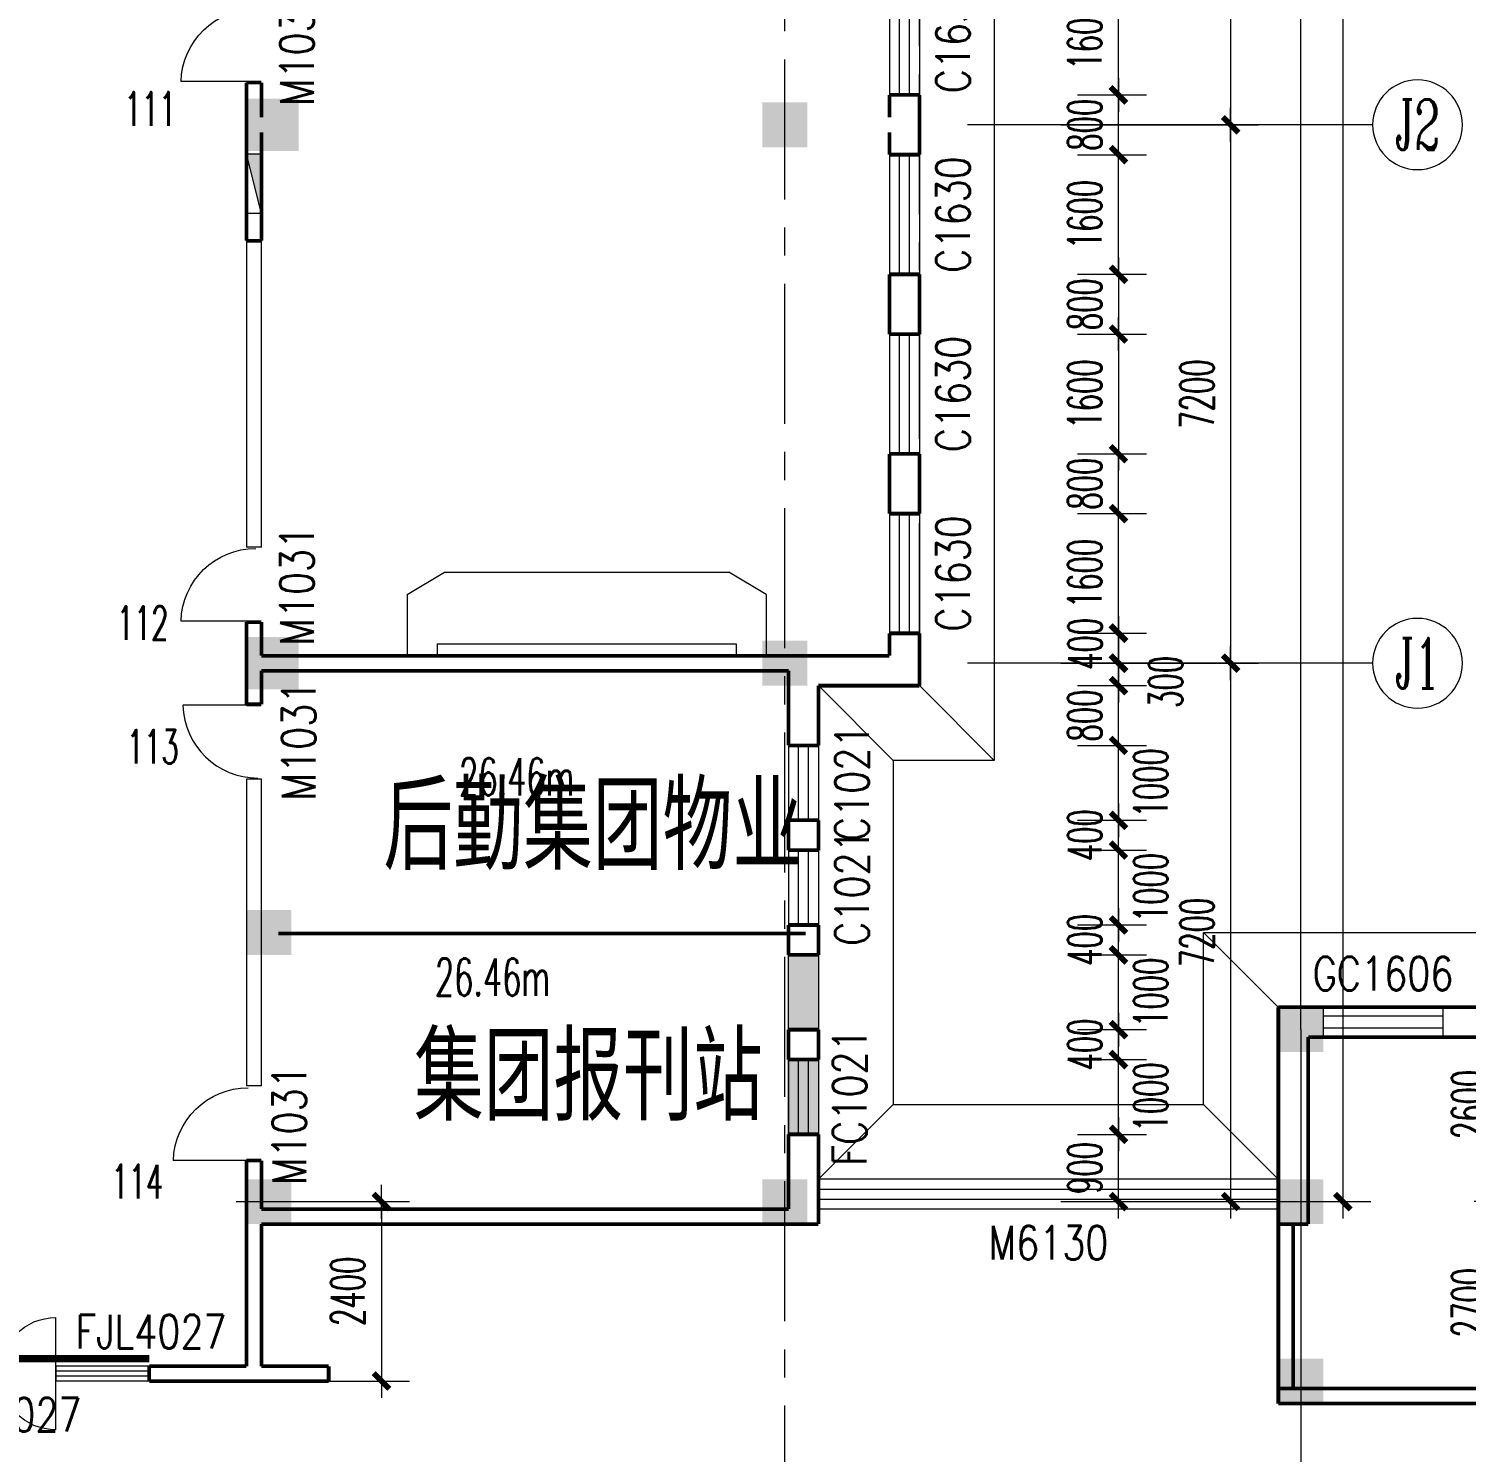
# Model space of a CAD drawing. Extents: x 1575758 to 1999219, y -897052 to -636879.
# Drawn here: x 1616597 to 1635821, y -691940 to -672905 of the extents above; entities that cross this region are included whole.
import ezdxf
from ezdxf.enums import TextEntityAlignment as Align

# ---------------------------------------------------------------- set-up
doc = ezdxf.new("R2010")
doc.units = 0
doc.header["$LTSCALE"] = 1500
doc.header["$MEASUREMENT"] = 0
doc.linetypes.add('CENTER', pattern=[2, 1.25, -0.25, 0.25, -0.25])
doc.linetypes.add('DASH', pattern=[0.35, 0.25, -0.1])
doc.layers.get('0').update_dxf_attribs({"linetype": 'CONTINUOUS', "lineweight": 5})
doc.layers.get('DEFPOINTS').update_dxf_attribs({"linetype": 'CONTINUOUS', "lineweight": 5})
for name, color, linetype, lineweight in [('AXIS', 7, 'CONTINUOUS', 5), ('AXIS_TEXT', 7, 'CONTINUOUS', 5), ('COLUMN', 7, 'CONTINUOUS', 5), ('DOTE', 7, 'CENTER', 5), ('PUB_DIM', 7, 'CONTINUOUS', 5), ('U型玻璃', 7, 'CONTINUOUS', 5), ('WALL', 7, 'CONTINUOUS', 5), ('WINDOW', 7, 'CONTINUOUS', 0), ('WINDOW_TEXT', 7, 'CONTINUOUS', 5), ('我的', 7, 'CONTINUOUS', 5), ('散水', 7, 'CONTINUOUS', 5), ('消火栓', 7, 'CONTINUOUS', 5), ('防火卷帘', 7, 'CONTINUOUS', 5), ('防火卷帘名称', 7, 'CONTINUOUS', 5)]:
    doc.layers.add(name, color=color, linetype=linetype, lineweight=lineweight)
doc.styles.add('_SIMPLEX', font='SIMPLEX.shx', dxfattribs={"width": 0.6})
doc.styles.add('COMPLEX', font='COMPLEX')
doc.styles.add('DIM_FONT', font='romans.shx', dxfattribs={"width": 0.6})
doc.styles.add('H1', font='romans.shx', dxfattribs={"width": 1.2, "bigfont": 'hztxt.shx'})
doc.styles.add('SIMPLEX', font='SIMPLEX.SHX', dxfattribs={"width": 0.6})
doc.dimstyles.new('NORMAL', dxfattribs={"dimscale": 1.5, "dimtxt": 300, "dimasz": 1, "dimexe": 250, "dimexo": 300, "dimgap": 150, "dimtad": 1, "dimdec": 0, "dimdsep": 46, "dimtxsty": 'DIM_FONT', "dimblk1": '_DIMX', "dimblk2": '_DIMX', "dimsah": 1, "dimcen": 2.5, "dimdle": 0.3, "dimclrd": 256, "dimclre": 256, "dimclrt": 256, "dimadec": 0, "dimazin": 0, "dimtfac": 1, "dimtdec": 0, "dimtix": 1, "dimtmove": 2, "dimatfit": 3, "dimldrblk": '_DIMX', "dimfxl": 1, "dimtvp": 1, "dimtolj": 1, "dimtzin": 0, "dimlwd": -1, "dimlwe": -1, "dimarcsym": 0})

# ---------------------------------------------------------------- blocks, each defined once
blk = doc.blocks.new('_AXISO')
blk.add_circle((0, 0), 0.5)
at = {"layer": 'AXIS_TEXT', "style": 'COMPLEX', "width": 1.041667}
blk.add_attdef('A', text='', height=0.56, dxfattribs=at).set_placement((-0.25, -0.28), (0.25, -0.28), align=Align.FIT)
blk = doc.blocks.new('_DIMX')
blk.add_line((-150, 0), (150, 0))
at = {"const_width": 50}
blk.add_lwpolyline([(-70, -70), (70, 70)], dxfattribs=at)
blk = doc.blocks.new('*D364')
at = {"layer": 'AXIS'}
for p, q in [((1630399, -666989), (1633045, -666989)), ((1632670, -666991), (1632670, -674188)), ((1630399, -674189), (1633045, -674189))]:
    blk.add_line(p, q, dxfattribs=at)
at = {"layer": 'DEFPOINTS', "color": 0, "lineweight": 5}
for p in [(1629949, -666989), (1629949, -674189), (1632670, -674189)]:
    blk.add_point(p, dxfattribs=at)
at = {"layer": 'AXIS', "xscale": 1.5, "yscale": 1.5, "zscale": 1.5}
for p, rotation in [((1632670, -666989), 90), ((1632670, -674189), 270)]:
    blk.add_blockref('_DIMX', p, dxfattribs=dict(at, rotation=rotation))
at = {"layer": 'AXIS', "insert": (1632220, -670589), "char_height": 450, "attachment_point": 5, "rotation": 90, "style": 'DIM_FONT'}
blk.add_mtext('\\A1;7200', dxfattribs=at)
blk = doc.blocks.new('*D365')
at = {"layer": 'AXIS'}
for p, q in [((1630399, -674189), (1633045, -674189)), ((1632670, -674191), (1632670, -681388)), ((1630399, -681389), (1633045, -681389))]:
    blk.add_line(p, q, dxfattribs=at)
at = {"layer": 'DEFPOINTS', "color": 0, "lineweight": 5}
for p in [(1629949, -674189), (1629949, -681389), (1632670, -681389)]:
    blk.add_point(p, dxfattribs=at)
at = {"layer": 'AXIS', "xscale": 1.5, "yscale": 1.5, "zscale": 1.5}
for p, rotation in [((1632670, -674189), 90), ((1632670, -681389), 270)]:
    blk.add_blockref('_DIMX', p, dxfattribs=dict(at, rotation=rotation))
at = {"layer": 'AXIS', "insert": (1632220, -677789), "char_height": 450, "attachment_point": 5, "rotation": 90, "style": 'DIM_FONT'}
blk.add_mtext('\\A1;7200', dxfattribs=at)
blk = doc.blocks.new('*D366')
at = {"layer": 'AXIS'}
for p, q in [((1630399, -681389), (1633045, -681389)), ((1632670, -681391), (1632670, -688588)), ((1630399, -688589), (1633045, -688589))]:
    blk.add_line(p, q, dxfattribs=at)
at = {"layer": 'DEFPOINTS', "color": 0, "lineweight": 5}
for p in [(1629949, -681389), (1629949, -688589), (1632670, -688589)]:
    blk.add_point(p, dxfattribs=at)
at = {"layer": 'AXIS', "xscale": 1.5, "yscale": 1.5, "zscale": 1.5}
for p, rotation in [((1632670, -681389), 90), ((1632670, -688589), 270)]:
    blk.add_blockref('_DIMX', p, dxfattribs=dict(at, rotation=rotation))
at = {"layer": 'AXIS', "insert": (1632220, -684989), "char_height": 450, "attachment_point": 5, "rotation": 90, "style": 'DIM_FONT'}
blk.add_mtext('\\A1;7200', dxfattribs=at)
blk = doc.blocks.new('*D367')
at = {"layer": 'AXIS'}
for p, q in [((1630712, -653339), (1634545, -653339)), ((1634170, -653341), (1634170, -688588)), ((1630712, -688589), (1634545, -688589))]:
    blk.add_line(p, q, dxfattribs=at)
at = {"layer": 'DEFPOINTS', "color": 0, "lineweight": 5}
for p in [(1630262, -653339), (1630262, -688589), (1634170, -688589)]:
    blk.add_point(p, dxfattribs=at)
at = {"layer": 'AXIS', "xscale": 1.5, "yscale": 1.5, "zscale": 1.5}
for p, rotation in [((1634170, -653339), 90), ((1634170, -688589), 270)]:
    blk.add_blockref('_DIMX', p, dxfattribs=dict(at, rotation=rotation))
at = {"layer": 'AXIS', "insert": (1633720, -670964), "char_height": 450, "attachment_point": 5, "rotation": 90, "style": 'DIM_FONT'}
blk.add_mtext('\\A1;35250', dxfattribs=at)
blk = doc.blocks.new('*D378')
at = {"layer": 'AXIS'}
for p, q in [((1619371, -688588), (1621688, -688588)), ((1621313, -688589), (1621313, -690986)), ((1619371, -690988), (1621688, -690988))]:
    blk.add_line(p, q, dxfattribs=at)
at = {"layer": 'DEFPOINTS', "color": 0, "lineweight": 5}
for p in [(1618921, -688588), (1618921, -690988), (1621313, -690988)]:
    blk.add_point(p, dxfattribs=at)
at = {"layer": 'AXIS', "xscale": 1.5, "yscale": 1.5, "zscale": 1.5}
for p, rotation in [((1621313, -688588), 90), ((1621313, -690988), 270)]:
    blk.add_blockref('_DIMX', p, dxfattribs=dict(at, rotation=rotation))
at = {"layer": 'AXIS', "insert": (1620863, -689788), "char_height": 450, "attachment_point": 5, "rotation": 90, "style": 'DIM_FONT'}
blk.add_mtext('\\A1;2400', dxfattribs=at)
blk = doc.blocks.new('*D397')
at = {"layer": 'AXIS'}
for p, q in [((1637193, -685989), (1635928, -685989)), ((1636303, -685991), (1636303, -688588)), ((1637186, -688589), (1635928, -688589))]:
    blk.add_line(p, q, dxfattribs=at)
at = {"layer": 'DEFPOINTS', "color": 0, "lineweight": 5}
for p in [(1637643, -685989), (1636303, -688589), (1637636, -688589)]:
    blk.add_point(p, dxfattribs=at)
at = {"layer": 'AXIS', "xscale": 1.5, "yscale": 1.5, "zscale": 1.5}
for p, rotation in [((1636303, -685989), 90), ((1636303, -688589), 270)]:
    blk.add_blockref('_DIMX', p, dxfattribs=dict(at, rotation=rotation))
at = {"layer": 'AXIS', "insert": (1635853, -687289), "char_height": 450, "attachment_point": 5, "rotation": 90, "style": 'DIM_FONT'}
blk.add_mtext('\\A1;2600', dxfattribs=at)
blk = doc.blocks.new('*D398')
at = {"layer": 'AXIS'}
for p, q in [((1637186, -688589), (1635928, -688589)), ((1636303, -688591), (1636303, -691288)), ((1637193, -691289), (1635928, -691289))]:
    blk.add_line(p, q, dxfattribs=at)
at = {"layer": 'DEFPOINTS', "color": 0, "lineweight": 5}
for p in [(1637636, -688589), (1636303, -691289), (1637643, -691289)]:
    blk.add_point(p, dxfattribs=at)
at = {"layer": 'AXIS', "xscale": 1.5, "yscale": 1.5, "zscale": 1.5}
for p, rotation in [((1636303, -688589), 90), ((1636303, -691289), 270)]:
    blk.add_blockref('_DIMX', p, dxfattribs=dict(at, rotation=rotation))
at = {"layer": 'AXIS', "insert": (1635853, -689939), "char_height": 450, "attachment_point": 5, "rotation": 90, "style": 'DIM_FONT'}
blk.add_mtext('\\A1;2700', dxfattribs=at)
blk = doc.blocks.new('_FZH')
blk.add_solid([(0.5, -0.5), (-0.5, -0.5), (0.5, 0.5), (-0.5, 0.5)])
blk = doc.blocks.new('M_A10JJG')
for p, q in [((-0.5, -0.5), (-0.5, 0.5)), ((0.5, -0.5), (0.5, 0.5))]:
    blk.add_line(p, q)
for centre, start, end in [((-0.5, 0), 270, 90), ((0.5, 0), 90, 270)]:
    blk.add_arc(centre, 0.5, start, end)
blk = doc.blocks.new('*D431')
at = {"layer": 'DEFPOINTS', "color": 0, "lineweight": 5}
for p in [(1630170, -686289), (1631170, -686289), (1630170, -686689)]:
    blk.add_point(p, dxfattribs=at)
at = {"layer": 'PUB_DIM'}
for p, q in [((1630620, -686289), (1631545, -686289)), ((1631170, -686288), (1631170, -686286)), ((1631170, -686689), (1631170, -686289)), ((1630620, -686689), (1631545, -686689)), ((1631170, -686691), (1631170, -686692))]:
    blk.add_line(p, q, dxfattribs=at)
at = {"layer": 'PUB_DIM', "xscale": 1.5, "yscale": 1.5, "zscale": 1.5}
for p, rotation in [((1631170, -686289), 270), ((1631170, -686689), 90)]:
    blk.add_blockref('_DIMX', p, dxfattribs=dict(at, rotation=rotation))
at = {"layer": 'PUB_DIM', "insert": (1630720, -686489), "char_height": 450, "attachment_point": 5, "rotation": 90, "style": 'DIM_FONT'}
blk.add_mtext('\\A1;400', dxfattribs=at)
blk = doc.blocks.new('*D432')
at = {"layer": 'DEFPOINTS', "color": 0, "lineweight": 5}
for p in [(1630170, -685289), (1631170, -685289), (1630170, -686289)]:
    blk.add_point(p, dxfattribs=at)
at = {"layer": 'PUB_DIM'}
for p, q in [((1630620, -685289), (1631545, -685289)), ((1631170, -686288), (1631170, -685291)), ((1630620, -686289), (1631545, -686289))]:
    blk.add_line(p, q, dxfattribs=at)
at = {"layer": 'PUB_DIM', "xscale": 1.5, "yscale": 1.5, "zscale": 1.5}
for p, rotation in [((1631170, -685289), 90), ((1631170, -686289), 270)]:
    blk.add_blockref('_DIMX', p, dxfattribs=dict(at, rotation=rotation))
at = {"layer": 'PUB_DIM', "insert": (1631602, -685789), "char_height": 450, "attachment_point": 5, "rotation": 90, "style": 'DIM_FONT'}
blk.add_mtext('\\A1;1000', dxfattribs=at)
blk = doc.blocks.new('*D433')
at = {"layer": 'DEFPOINTS', "color": 0, "lineweight": 5}
for p in [(1630170, -684889), (1631170, -684889), (1630170, -685289)]:
    blk.add_point(p, dxfattribs=at)
at = {"layer": 'PUB_DIM'}
for p, q in [((1630620, -684889), (1631545, -684889)), ((1631170, -684888), (1631170, -684886)), ((1631170, -685289), (1631170, -684889)), ((1630620, -685289), (1631545, -685289)), ((1631170, -685291), (1631170, -685292))]:
    blk.add_line(p, q, dxfattribs=at)
at = {"layer": 'PUB_DIM', "xscale": 1.5, "yscale": 1.5, "zscale": 1.5}
for p, rotation in [((1631170, -684889), 270), ((1631170, -685289), 90)]:
    blk.add_blockref('_DIMX', p, dxfattribs=dict(at, rotation=rotation))
at = {"layer": 'PUB_DIM', "insert": (1630720, -685089), "char_height": 450, "attachment_point": 5, "rotation": 90, "style": 'DIM_FONT'}
blk.add_mtext('\\A1;400', dxfattribs=at)
blk = doc.blocks.new('*D434')
at = {"layer": 'DEFPOINTS', "color": 0, "lineweight": 5}
for p in [(1630170, -683489), (1631170, -683489), (1630170, -683889)]:
    blk.add_point(p, dxfattribs=at)
at = {"layer": 'PUB_DIM'}
for p, q in [((1630620, -683489), (1631545, -683489)), ((1631170, -683488), (1631170, -683486)), ((1631170, -683889), (1631170, -683489)), ((1630620, -683889), (1631545, -683889)), ((1631170, -683891), (1631170, -683892))]:
    blk.add_line(p, q, dxfattribs=at)
at = {"layer": 'PUB_DIM', "xscale": 1.5, "yscale": 1.5, "zscale": 1.5}
for p, rotation in [((1631170, -683489), 270), ((1631170, -683889), 90)]:
    blk.add_blockref('_DIMX', p, dxfattribs=dict(at, rotation=rotation))
at = {"layer": 'PUB_DIM', "insert": (1630720, -683689), "char_height": 450, "attachment_point": 5, "rotation": 90, "style": 'DIM_FONT'}
blk.add_mtext('\\A1;400', dxfattribs=at)
blk = doc.blocks.new('*D435')
at = {"layer": 'DEFPOINTS', "color": 0, "lineweight": 5}
for p in [(1630170, -687689), (1631170, -687689), (1630170, -688589)]:
    blk.add_point(p, dxfattribs=at)
at = {"layer": 'PUB_DIM'}
for p, q in [((1630620, -687689), (1631545, -687689)), ((1631170, -687688), (1631170, -687686)), ((1631170, -688589), (1631170, -687689)), ((1630620, -688589), (1631545, -688589)), ((1631170, -688591), (1631170, -688592))]:
    blk.add_line(p, q, dxfattribs=at)
at = {"layer": 'PUB_DIM', "xscale": 1.5, "yscale": 1.5, "zscale": 1.5}
for p, rotation in [((1631170, -687689), 270), ((1631170, -688589), 90)]:
    blk.add_blockref('_DIMX', p, dxfattribs=dict(at, rotation=rotation))
at = {"layer": 'PUB_DIM', "insert": (1630720, -688139), "char_height": 450, "attachment_point": 5, "rotation": 90, "style": 'DIM_FONT'}
blk.add_mtext('\\A1;900', dxfattribs=at)
blk = doc.blocks.new('*D436')
at = {"layer": 'DEFPOINTS', "color": 0, "lineweight": 5}
for p in [(1630170, -681689), (1631170, -681689), (1630170, -682489)]:
    blk.add_point(p, dxfattribs=at)
at = {"layer": 'PUB_DIM'}
for p, q in [((1630620, -681689), (1631545, -681689)), ((1631170, -681688), (1631170, -681686)), ((1631170, -682489), (1631170, -681689)), ((1630620, -682489), (1631545, -682489)), ((1631170, -682491), (1631170, -682492))]:
    blk.add_line(p, q, dxfattribs=at)
at = {"layer": 'PUB_DIM', "xscale": 1.5, "yscale": 1.5, "zscale": 1.5}
for p, rotation in [((1631170, -681689), 270), ((1631170, -682489), 90)]:
    blk.add_blockref('_DIMX', p, dxfattribs=dict(at, rotation=rotation))
at = {"layer": 'PUB_DIM', "insert": (1630720, -682089), "char_height": 450, "attachment_point": 5, "rotation": 90, "style": 'DIM_FONT'}
blk.add_mtext('\\A1;800', dxfattribs=at)
blk = doc.blocks.new('*D437')
at = {"layer": 'DEFPOINTS', "color": 0, "lineweight": 5}
for p in [(1630170, -680986), (1631170, -680986), (1630170, -681386)]:
    blk.add_point(p, dxfattribs=at)
at = {"layer": 'PUB_DIM'}
for p, q in [((1630620, -680986), (1631545, -680986)), ((1631170, -680985), (1631170, -680983)), ((1631170, -681386), (1631170, -680986)), ((1630620, -681386), (1631545, -681386)), ((1631170, -681388), (1631170, -681389))]:
    blk.add_line(p, q, dxfattribs=at)
at = {"layer": 'PUB_DIM', "xscale": 1.5, "yscale": 1.5, "zscale": 1.5}
for p, rotation in [((1631170, -680986), 270), ((1631170, -681386), 90)]:
    blk.add_blockref('_DIMX', p, dxfattribs=dict(at, rotation=rotation))
at = {"layer": 'PUB_DIM', "insert": (1630724, -681131), "char_height": 450, "attachment_point": 5, "rotation": 90, "style": 'DIM_FONT'}
blk.add_mtext('\\A1;400', dxfattribs=at)
blk = doc.blocks.new('A$C68C06AB7')
at = {"layer": '消火栓'}
blk.add_hatch(color=256, dxfattribs=at).paths.add_polyline_path([(800, 200), (0, 200), (800, 0)])
blk.add_line((0, 200), (800, 0), dxfattribs=at)
blk.add_lwpolyline([(0, 200), (0, 0), (800, 0), (800, 200)], close=True, dxfattribs=at)
blk = doc.blocks.new('*D581')
at = {"layer": 'DEFPOINTS', "color": 0, "lineweight": 5}
for p in [(1630170, -674589), (1631170, -674589), (1630170, -676189)]:
    blk.add_point(p, dxfattribs=at)
at = {"layer": 'PUB_DIM'}
for p, q in [((1630620, -674589), (1631545, -674589)), ((1631170, -676188), (1631170, -674591)), ((1630620, -676189), (1631545, -676189))]:
    blk.add_line(p, q, dxfattribs=at)
at = {"layer": 'PUB_DIM', "xscale": 1.5, "yscale": 1.5, "zscale": 1.5}
for p, rotation in [((1631170, -674589), 90), ((1631170, -676189), 270)]:
    blk.add_blockref('_DIMX', p, dxfattribs=dict(at, rotation=rotation))
at = {"layer": 'PUB_DIM', "insert": (1630720, -675389), "char_height": 450, "attachment_point": 5, "rotation": 90, "style": 'DIM_FONT'}
blk.add_mtext('\\A1;1600', dxfattribs=at)
blk = doc.blocks.new('*D582')
at = {"layer": 'DEFPOINTS', "color": 0, "lineweight": 5}
for p in [(1630170, -673789), (1631170, -673789), (1630170, -674589)]:
    blk.add_point(p, dxfattribs=at)
at = {"layer": 'PUB_DIM'}
for p, q in [((1630620, -673789), (1631545, -673789)), ((1631170, -673788), (1631170, -673786)), ((1631170, -674589), (1631170, -673789)), ((1630620, -674589), (1631545, -674589)), ((1631170, -674591), (1631170, -674592))]:
    blk.add_line(p, q, dxfattribs=at)
at = {"layer": 'PUB_DIM', "xscale": 1.5, "yscale": 1.5, "zscale": 1.5}
for p, rotation in [((1631170, -673789), 270), ((1631170, -674589), 90)]:
    blk.add_blockref('_DIMX', p, dxfattribs=dict(at, rotation=rotation))
at = {"layer": 'PUB_DIM', "insert": (1630720, -674189), "char_height": 450, "attachment_point": 5, "rotation": 90, "style": 'DIM_FONT'}
blk.add_mtext('\\A1;800', dxfattribs=at)
blk = doc.blocks.new('*D583')
at = {"layer": 'DEFPOINTS', "color": 0, "lineweight": 5}
for p in [(1630170, -672189), (1631170, -672189), (1630170, -673789)]:
    blk.add_point(p, dxfattribs=at)
at = {"layer": 'PUB_DIM'}
for p, q in [((1630620, -672189), (1631545, -672189)), ((1631170, -673788), (1631170, -672191)), ((1630620, -673789), (1631545, -673789))]:
    blk.add_line(p, q, dxfattribs=at)
at = {"layer": 'PUB_DIM', "xscale": 1.5, "yscale": 1.5, "zscale": 1.5}
for p, rotation in [((1631170, -672189), 90), ((1631170, -673789), 270)]:
    blk.add_blockref('_DIMX', p, dxfattribs=dict(at, rotation=rotation))
at = {"layer": 'PUB_DIM', "insert": (1630720, -672989), "char_height": 450, "attachment_point": 5, "rotation": 90, "style": 'DIM_FONT'}
blk.add_mtext('\\A1;1600', dxfattribs=at)
blk = doc.blocks.new('*D584')
at = {"layer": 'DEFPOINTS', "color": 0, "lineweight": 5}
for p in [(1630170, -678589), (1631170, -678589), (1630170, -679389)]:
    blk.add_point(p, dxfattribs=at)
at = {"layer": 'PUB_DIM'}
for p, q in [((1630620, -678589), (1631545, -678589)), ((1631170, -678588), (1631170, -678586)), ((1631170, -679389), (1631170, -678589)), ((1630620, -679389), (1631545, -679389)), ((1631170, -679391), (1631170, -679392))]:
    blk.add_line(p, q, dxfattribs=at)
at = {"layer": 'PUB_DIM', "xscale": 1.5, "yscale": 1.5, "zscale": 1.5}
for p, rotation in [((1631170, -678589), 270), ((1631170, -679389), 90)]:
    blk.add_blockref('_DIMX', p, dxfattribs=dict(at, rotation=rotation))
at = {"layer": 'PUB_DIM', "insert": (1630720, -678989), "char_height": 450, "attachment_point": 5, "rotation": 90, "style": 'DIM_FONT'}
blk.add_mtext('\\A1;800', dxfattribs=at)
blk = doc.blocks.new('*D585')
at = {"layer": 'DEFPOINTS', "color": 0, "lineweight": 5}
for p in [(1630170, -676189), (1630170, -676989), (1631170, -676989)]:
    blk.add_point(p, dxfattribs=at)
at = {"layer": 'PUB_DIM'}
for p, q in [((1630620, -676189), (1631545, -676189)), ((1631170, -676188), (1631170, -676186)), ((1631170, -676189), (1631170, -676989)), ((1630620, -676989), (1631545, -676989)), ((1631170, -676991), (1631170, -676992))]:
    blk.add_line(p, q, dxfattribs=at)
at = {"layer": 'PUB_DIM', "xscale": 1.5, "yscale": 1.5, "zscale": 1.5}
for p, rotation in [((1631170, -676189), 270), ((1631170, -676989), 90)]:
    blk.add_blockref('_DIMX', p, dxfattribs=dict(at, rotation=rotation))
at = {"layer": 'PUB_DIM', "insert": (1630720, -676589), "char_height": 450, "attachment_point": 5, "rotation": 90, "style": 'DIM_FONT'}
blk.add_mtext('\\A1;800', dxfattribs=at)
blk = doc.blocks.new('*D586')
at = {"layer": 'DEFPOINTS', "color": 0, "lineweight": 5}
for p in [(1630170, -676989), (1630170, -678589), (1631170, -678589)]:
    blk.add_point(p, dxfattribs=at)
at = {"layer": 'PUB_DIM'}
for p, q in [((1630620, -676989), (1631545, -676989)), ((1631170, -676991), (1631170, -678588)), ((1630620, -678589), (1631545, -678589))]:
    blk.add_line(p, q, dxfattribs=at)
at = {"layer": 'PUB_DIM', "xscale": 1.5, "yscale": 1.5, "zscale": 1.5}
for p, rotation in [((1631170, -676989), 90), ((1631170, -678589), 270)]:
    blk.add_blockref('_DIMX', p, dxfattribs=dict(at, rotation=rotation))
at = {"layer": 'PUB_DIM', "insert": (1630720, -677789), "char_height": 450, "attachment_point": 5, "rotation": 90, "style": 'DIM_FONT'}
blk.add_mtext('\\A1;1600', dxfattribs=at)
blk = doc.blocks.new('*D587')
at = {"layer": 'DEFPOINTS', "color": 0, "lineweight": 5}
for p in [(1630170, -679389), (1631170, -679389), (1630170, -680989)]:
    blk.add_point(p, dxfattribs=at)
at = {"layer": 'PUB_DIM'}
for p, q in [((1630620, -679389), (1631545, -679389)), ((1631170, -680988), (1631170, -679391)), ((1630620, -680989), (1631545, -680989))]:
    blk.add_line(p, q, dxfattribs=at)
at = {"layer": 'PUB_DIM', "xscale": 1.5, "yscale": 1.5, "zscale": 1.5}
for p, rotation in [((1631170, -679389), 90), ((1631170, -680989), 270)]:
    blk.add_blockref('_DIMX', p, dxfattribs=dict(at, rotation=rotation))
at = {"layer": 'PUB_DIM', "insert": (1630720, -680189), "char_height": 450, "attachment_point": 5, "rotation": 90, "style": 'DIM_FONT'}
blk.add_mtext('\\A1;1600', dxfattribs=at)
blk = doc.blocks.new('*D666')
at = {"layer": 'DEFPOINTS', "color": 0, "lineweight": 5}
for p in [(1630170, -681389), (1630170, -681689), (1631170, -681689)]:
    blk.add_point(p, dxfattribs=at)
at = {"layer": 'PUB_DIM'}
for p, q in [((1630620, -681389), (1631545, -681389)), ((1631170, -681388), (1631170, -681386)), ((1631170, -681389), (1631170, -681689)), ((1630620, -681689), (1631545, -681689)), ((1631170, -681691), (1631170, -681692))]:
    blk.add_line(p, q, dxfattribs=at)
at = {"layer": 'PUB_DIM', "xscale": 1.5, "yscale": 1.5, "zscale": 1.5}
for p, rotation in [((1631170, -681389), 270), ((1631170, -681689), 90)]:
    blk.add_blockref('_DIMX', p, dxfattribs=dict(at, rotation=rotation))
at = {"layer": 'PUB_DIM', "insert": (1631800, -681639), "char_height": 450, "attachment_point": 5, "rotation": 90, "style": 'DIM_FONT'}
blk.add_mtext('\\A1;300', dxfattribs=at)
blk = doc.blocks.new('*D1650')
at = {"layer": 'DEFPOINTS', "color": 0, "lineweight": 5}
for p in [(1630170, -686689), (1631170, -686689), (1630170, -687689)]:
    blk.add_point(p, dxfattribs=at)
at = {"layer": 'PUB_DIM'}
for p, q in [((1630620, -686689), (1631545, -686689)), ((1631170, -687688), (1631170, -686691)), ((1630620, -687689), (1631545, -687689))]:
    blk.add_line(p, q, dxfattribs=at)
at = {"layer": 'PUB_DIM', "xscale": 1.5, "yscale": 1.5, "zscale": 1.5}
for p, rotation in [((1631170, -686689), 90), ((1631170, -687689), 270)]:
    blk.add_blockref('_DIMX', p, dxfattribs=dict(at, rotation=rotation))
at = {"layer": 'PUB_DIM', "insert": (1631602, -687189), "char_height": 450, "attachment_point": 5, "rotation": 90, "style": 'DIM_FONT'}
blk.add_mtext('\\A1;1000', dxfattribs=at)
blk = doc.blocks.new('*D1651')
at = {"layer": 'DEFPOINTS', "color": 0, "lineweight": 5}
for p in [(1630170, -683889), (1631170, -683889), (1630170, -684889)]:
    blk.add_point(p, dxfattribs=at)
at = {"layer": 'PUB_DIM'}
for p, q in [((1630620, -683889), (1631545, -683889)), ((1631170, -684888), (1631170, -683891)), ((1630620, -684889), (1631545, -684889))]:
    blk.add_line(p, q, dxfattribs=at)
at = {"layer": 'PUB_DIM', "xscale": 1.5, "yscale": 1.5, "zscale": 1.5}
for p, rotation in [((1631170, -683889), 90), ((1631170, -684889), 270)]:
    blk.add_blockref('_DIMX', p, dxfattribs=dict(at, rotation=rotation))
at = {"layer": 'PUB_DIM', "insert": (1631602, -684389), "char_height": 450, "attachment_point": 5, "rotation": 90, "style": 'DIM_FONT'}
blk.add_mtext('\\A1;1000', dxfattribs=at)
blk = doc.blocks.new('*D1652')
at = {"layer": 'DEFPOINTS', "color": 0, "lineweight": 5}
for p in [(1630170, -682489), (1631170, -682489), (1630170, -683489)]:
    blk.add_point(p, dxfattribs=at)
at = {"layer": 'PUB_DIM'}
for p, q in [((1630620, -682489), (1631545, -682489)), ((1631170, -683488), (1631170, -682491)), ((1630620, -683489), (1631545, -683489))]:
    blk.add_line(p, q, dxfattribs=at)
at = {"layer": 'PUB_DIM', "xscale": 1.5, "yscale": 1.5, "zscale": 1.5}
for p, rotation in [((1631170, -682489), 90), ((1631170, -683489), 270)]:
    blk.add_blockref('_DIMX', p, dxfattribs=dict(at, rotation=rotation))
at = {"layer": 'PUB_DIM', "insert": (1631602, -682989), "char_height": 450, "attachment_point": 5, "rotation": 90, "style": 'DIM_FONT'}
blk.add_mtext('\\A1;1000', dxfattribs=at)
blk = doc.blocks.new('_WBLK')
for p, q in [((-0.5, 0.5), (0.5, 0.5)), ((0.5, 0.1667), (-0.5, 0.1667)), ((0.5, -0.1667), (-0.5, -0.1667)), ((-0.5, -0.5), (0.5, -0.5))]:
    blk.add_line(p, q)
at = {"layer": 'WINDOW_TEXT', "style": 'SIMPLEX', "flags": 9}
blk.add_attdef('A', text='', height=1, dxfattribs=at).set_placement((0, 1.5), align=Align.MIDDLE)
blk = doc.blocks.new('_GCBLK')
at = {"linetype": 'DASH'}
for p, q in [((-0.5, -0.5), (-0.5, 0.5)), ((0.5, -0.5), (0.5, 0.5)), ((-0.5, 0.2), (0.5, 0.2)), ((-0.5, -0.2), (0.5, -0.2))]:
    blk.add_line(p, q, dxfattribs=at)
at = {"layer": 'WINDOW_TEXT', "style": 'SIMPLEX', "flags": 9}
blk.add_attdef('A', text='', height=1, dxfattribs=at).set_placement((0, 1.5), align=Align.MIDDLE)
blk = doc.blocks.new('M_A2ZXL')
blk.add_line((-0.472, 0), (-0.472, -1))
blk.add_arc((-0.5, 0), 1, 271.6231, 0)

msp = doc.modelspace()

# ---------------------------------------------------------------- hatches: boundary and pattern name
at = {"layer": '我的', "lineweight": 5}
h = msp.add_hatch(color=0, dxfattribs=at)
h.paths.add_polyline_path([(1627157.7, -685289.3), (1627024.4, -685289.3), (1627024.4, -686289.3), (1627157.7, -686289.3)])
h.paths.add_polyline_path([(1627024.4, -685289.3), (1626891.1, -685289.3), (1626891.1, -686289.3), (1627024.4, -686289.3)])
h.paths.add_polyline_path([(1626891.1, -685289.3), (1626757.7, -685289.3), (1626757.7, -686289.3), (1626891.1, -686289.3)])
h = msp.add_hatch(color=0, dxfattribs=at)
h.paths.add_polyline_path([(1627157.7, -686689.3), (1627024.4, -686689.3), (1627024.4, -687689.3), (1627157.7, -687689.3)])
h.paths.add_polyline_path([(1627024.4, -686689.3), (1626891.1, -686689.3), (1626891.1, -687689.3), (1627024.4, -687689.3)])
h.paths.add_polyline_path([(1626891.1, -686689.3), (1626757.7, -686689.3), (1626757.7, -687689.3), (1626891.1, -687689.3)])

# ---------------------------------------------------------------- linework, layer by layer
at = {"layer": 'AXIS'}
for p, q in [((1634569.6, -674189.3), (1629149.3, -674189.3)), ((1634569.6, -681389.3), (1629149.3, -681389.3))]:
    msp.add_line(p, q, dxfattribs=at)
at = {"layer": 'DOTE'}
for p, q in [((1626707.7, -696189.3), (1626707.8, -650132.7)), ((1628507.7, -681389.3), (1628507.8, -650132.7))]:
    msp.add_line(p, q, dxfattribs=at)
at = {"layer": 'PUB_DIM'}
for q in [(1633607.7, -644213.4), (1633607.7, -720190.6)]:
    msp.add_line((1633607.7, -686289.3), q, dxfattribs=at)
at = {"layer": 'U型玻璃'}
for p, q in [((1619507.7, -675739.3), (1619507.7, -679839.3)), ((1619707.7, -679839.3), (1619707.7, -675739.3)), ((1619707.7, -679839.3), (1619507.7, -679839.3)), ((1619707.7, -682939.3), (1619507.7, -682939.3)), ((1619507.7, -682939.3), (1619507.7, -687039.3)), ((1619707.7, -687039.3), (1619707.7, -682939.3)), ((1619707.7, -687039.3), (1619507.7, -687039.3))]:
    msp.add_line(p, q, dxfattribs=at)
at = {"layer": 'U型玻璃', "const_width": 50}
msp.add_lwpolyline([(1619707.7, -675739.3), (1619507.7, -675739.3)], dxfattribs=at)
at = {"layer": 'WALL'}
for p, q in [((1621657.8, -680470.9), (1622157.8, -680170.9)), ((1622157.8, -680170.9), (1625957.8, -680170.9)), ((1626457.8, -680470.9), (1625957.8, -680170.9)), ((1621657.8, -680470.9), (1621657.8, -681279.9)), ((1626457.8, -680470.9), (1626457.8, -681279.9)), ((1622057.8, -681129.9), (1626057.8, -681129.9)), ((1622057.8, -681129.9), (1622057.8, -681289.3)), ((1626057.8, -681129.9), (1626057.8, -681289.3))]:
    msp.add_line(p, q, dxfattribs=at)
at = {"layer": 'WALL', "const_width": 50}
for points in [[(1619707.7, -673624.3), (1619507.7, -673624.3)], [(1619507.7, -673624.3), (1619507.7, -675739.3)], [(1619707.7, -674089.3), (1619707.7, -673624.3)], [(1628107.7, -673789.3), (1628507.7, -673789.3)], [(1628107.7, -674089.3), (1628107.7, -673789.3)], [(1628507.7, -674589.3), (1628507.7, -673789.3)], [(1619707.7, -675739.3), (1619707.7, -674289.3)], [(1628107.7, -674589.3), (1628107.7, -674289.3)], [(1628507.7, -674589.3), (1628107.7, -674589.3)], [(1619707.7, -675739.3), (1619507.7, -675739.3)], [(1628107.7, -676989.3), (1628107.7, -676189.3)], [(1628507.7, -676189.3), (1628107.7, -676189.3)], [(1628507.7, -676989.3), (1628507.7, -676189.3)], [(1628507.7, -676989.3), (1628107.7, -676989.3)], [(1628107.7, -679389.3), (1628107.7, -678589.3)], [(1628507.7, -678589.3), (1628107.7, -678589.3)], [(1628507.7, -679389.3), (1628507.7, -678589.3)], [(1628507.7, -679389.3), (1628107.7, -679389.3)], [(1619507.7, -680839.3), (1619507.7, -681939.3)], [(1619707.7, -680839.3), (1619507.7, -680839.3)], [(1619707.7, -681289.3), (1619707.7, -680839.3)], [(1628507.7, -680989.3), (1628107.7, -680989.3)], [(1628107.7, -681289.3), (1628107.7, -680989.3)], [(1628507.7, -681689.3), (1628507.7, -680989.3)], [(1628107.7, -681289.3), (1619707.7, -681289.3)], [(1619707.7, -681939.3), (1619707.7, -681489.3)], [(1626757.7, -681489.3), (1619707.7, -681489.3)], [(1626757.7, -682489.3), (1626757.7, -681489.3)], [(1628507.7, -681689.3), (1627157.7, -681689.3)], [(1627157.7, -682489.3), (1627157.7, -681689.3)], [(1619707.7, -681939.3), (1619507.7, -681939.3)], [(1627157.7, -682489.3), (1626757.7, -682489.3)], [(1627157.7, -683489.3), (1626757.7, -683489.3)], [(1626757.7, -683889.3), (1626757.7, -683489.3)], [(1627157.7, -683889.3), (1627157.7, -683489.3)], [(1627157.7, -683889.3), (1626757.7, -683889.3)], [(1627157.7, -684889.3), (1626757.7, -684889.3)], [(1626757.7, -685289.3), (1626757.7, -684889.3)], [(1627157.7, -685289.3), (1627157.7, -684889.3)], [(1626985.1, -685001.7), (1619935.1, -685001.7)], [(1627157.7, -685289.3), (1626757.7, -685289.3)], [(1633307.7, -691089.3), (1633307.7, -685989.3)], [(1633307.7, -685989.3), (1639407.7, -685989.3)], [(1627157.7, -686289.3), (1626757.7, -686289.3)], [(1626757.7, -686689.3), (1626757.7, -686289.3)], [(1627157.7, -686689.3), (1627157.7, -686289.3)], [(1633707.7, -688889.3), (1633707.7, -686389.3)], [(1633707.7, -686389.3), (1639007.7, -686389.3)], [(1627157.7, -686689.3), (1626757.7, -686689.3)], [(1627157.7, -687689.3), (1626757.7, -687689.3)], [(1626757.7, -688689.3), (1626757.7, -687689.3)], [(1627157.7, -688889.3), (1627157.7, -687689.3)], [(1619507.7, -688039.3), (1619507.7, -690789.3)], [(1619707.7, -688039.3), (1619507.7, -688039.3)], [(1619707.7, -688689.3), (1619707.7, -688039.3)], [(1627157.7, -688289.3), (1627157.7, -688689.3)], [(1627157.7, -688289.3), (1627157.7, -688689.3)], [(1633307.7, -688289.3), (1633307.7, -688689.3)], [(1633307.7, -688289.3), (1633307.7, -688689.3)], [(1619707.7, -688689.3), (1626757.7, -688689.3)], [(1619707.7, -688889.3), (1619707.7, -690789.3)], [(1619707.7, -688889.3), (1627157.7, -688889.3)], [(1633307.7, -688889.3), (1633707.7, -688889.3)], [(1633507.7, -691089.3), (1633507.7, -688889.3)], [(1618207.7, -690789.3), (1619507.7, -690789.3)], [(1618207.7, -690789.3), (1618207.7, -690989.3)], [(1619707.7, -690789.3), (1620607.7, -690789.3)], [(1620607.7, -690789.3), (1620607.7, -690989.3)], [(1618207.7, -690989.3), (1620607.7, -690989.3)], [(1633307.7, -691289.3), (1633307.7, -691089.3)], [(1633307.7, -691089.3), (1642307.7, -691089.3)], [(1642307.7, -691289.3), (1633307.7, -691289.3)]]:
    msp.add_lwpolyline(points, dxfattribs=at)
at = {"layer": 'WINDOW'}
for p, q in [((1616957.7, -690789.3), (1616957.7, -690989.3)), ((1618207.7, -690789.3), (1616957.7, -690789.3)), ((1618207.7, -690856.3), (1616957.7, -690856.3)), ((1618207.7, -690922.3), (1616957.7, -690922.3)), ((1618207.7, -690989.3), (1616957.7, -690989.3))]:
    msp.add_line(p, q, dxfattribs=at)
at = {"layer": '我的', "color": 0, "lineweight": 5}
for points in [[(1626757.7, -685289.3), (1627157.7, -685289.3), (1627157.7, -686289.3), (1626757.7, -686289.3)], [(1626757.7, -686689.3), (1627157.7, -686689.3), (1627157.7, -687698.2), (1626757.7, -687698.2)]]:
    msp.add_lwpolyline(points, close=True, dxfattribs=at)
at = {"layer": '散水'}
for p, q in [((1628157.7, -682689.3), (1627157.7, -681689.3)), ((1629507.7, -682689.3), (1628507.7, -681689.3)), ((1633307.7, -685989.3), (1632307.7, -684989.3)), ((1628157.7, -687289.3), (1627157.7, -688289.3)), ((1632307.7, -687289.3), (1633307.7, -688289.3))]:
    msp.add_line(p, q, dxfattribs=at)
msp.add_lwpolyline([(1619807.8, -652339.3), (1628157.7, -652339.3), (1628157.7, -665689.3), (1629507.7, -665689.3), (1629507.7, -682689.3), (1628157.7, -682689.3), (1628157.7, -687289.3), (1632307.7, -687289.3), (1632307.7, -684989.3), (1639407.7, -684989.3)], dxfattribs=at)
at = {"layer": '防火卷帘', "linetype": 'DASH', "const_width": 100}
msp.add_lwpolyline([(1614207.7, -690689.3), (1618207.7, -690689.3)], dxfattribs=at)

# ---------------------------------------------------------------- block references
at = {"layer": 'AXIS'}
ref = msp.add_blockref('_AXISO', (1635169.6, -674189.3), dxfattribs=dict(at, xscale=-1200, yscale=1200, zscale=1200))
ref.add_attrib('A', 'J2', dxfattribs={"layer": 'AXIS_TEXT', "height": 672, "style": 'COMPLEX', "width": 0.646552}).set_placement((1634869.6, -674525.3), (1635469.6, -674525.3), align=Align.FIT)
ref = msp.add_blockref('_AXISO', (1635169.6, -681389.3), dxfattribs=dict(at, xscale=-1200, yscale=1200, zscale=1200))
ref.add_attrib('A', 'J1', dxfattribs={"layer": 'AXIS_TEXT', "height": 672, "style": 'COMPLEX', "width": 0.78125}).set_placement((1634869.6, -681725.3), (1635469.6, -681725.3), align=Align.FIT)
at = {"layer": 'COLUMN'}
for p, xscale, yscale, zscale in [((1619857.7, -674189.3), -700, 700, 700), ((1626707.7, -674189.3), 600, 600, 600), ((1619857.7, -681389.3), -700, 700, 700), ((1626707.7, -681389.3), 600, 600, 600), ((1619807.7, -684989.3), 600, 600, 600), ((1619807.7, -688589.3), 600, 600, 600), ((1626707.7, -688589.3), 600, 600, 600)]:
    msp.add_blockref('_FZH', p, dxfattribs=dict(at, xscale=xscale, yscale=yscale, zscale=zscale))
at = {"layer": 'COLUMN', "extrusion": (0, 0, -1), "xscale": 600, "yscale": 600, "zscale": -400}
for p in [(-1633607.7, -686289.3), (-1633607.7, -688589.3), (-1633607.7, -690989.3)]:
    msp.add_blockref('_FZH', p, dxfattribs=at)
at = {"layer": 'WINDOW'}
ref = msp.add_blockref('_WBLK', (1628307.7, -672989.3), dxfattribs=dict(at, xscale=1600, yscale=400, zscale=1600, rotation=270))
ref.add_attrib('A', 'C1630', dxfattribs={"layer": 'WINDOW_TEXT', "height": 450, "rotation": 90, "style": '_SIMPLEX', "width": 0.8, "flags": 8}).set_placement((1628957.7, -672989.3), align=Align.MIDDLE)
ref = msp.add_blockref('M_A2ZXL', (1619632.5, -673139.3), dxfattribs=dict(at, xscale=-1000, yscale=1000, zscale=1000, rotation=270))
ref.add_attrib('A', 'M1031', dxfattribs={"layer": 'WINDOW_TEXT', "height": 450, "rotation": 90, "style": '_SIMPLEX', "width": 0.8, "flags": 8}).set_placement((1620182.5, -673139.3), align=Align.MIDDLE)
ref = msp.add_blockref('_WBLK', (1628307.7, -675389.3), dxfattribs=dict(at, xscale=1600, yscale=400, zscale=1600, rotation=270))
ref.add_attrib('A', 'C1630', dxfattribs={"layer": 'WINDOW_TEXT', "height": 450, "rotation": 90, "style": '_SIMPLEX', "width": 0.8, "flags": 8}).set_placement((1628957.7, -675389.3), align=Align.MIDDLE)
ref = msp.add_blockref('_WBLK', (1628307.7, -677789.3), dxfattribs=dict(at, xscale=1600, yscale=399.9999999997672, zscale=1600, rotation=270))
ref.add_attrib('A', 'C1630', dxfattribs={"layer": 'WINDOW_TEXT', "height": 450, "rotation": 90, "style": '_SIMPLEX', "width": 0.8, "flags": 8}).set_placement((1628957.7, -677789.3), align=Align.MIDDLE)
ref = msp.add_blockref('_WBLK', (1628307.7, -680189.3), dxfattribs=dict(at, xscale=1600, yscale=399.9999999997672, zscale=1600, rotation=270))
ref.add_attrib('A', 'C1630', dxfattribs={"layer": 'WINDOW_TEXT', "height": 450, "rotation": 90, "style": '_SIMPLEX', "width": 0.8, "flags": 8}).set_placement((1628957.7, -680189.3), align=Align.MIDDLE)
ref = msp.add_blockref('M_A2ZXL', (1619632.5, -680354.3), dxfattribs=dict(at, xscale=-1000, yscale=1000, zscale=1000, rotation=270))
ref.add_attrib('A', 'M1031', dxfattribs={"layer": 'WINDOW_TEXT', "height": 450, "rotation": 90, "style": '_SIMPLEX', "width": 0.8, "flags": 8}).set_placement((1620182.5, -680354.3), align=Align.MIDDLE)
ref = msp.add_blockref('M_A2ZXL', (1619658.4, -682424.3), dxfattribs=dict(at, xscale=1000, yscale=1000, zscale=1000, rotation=270))
ref.add_attrib('A', 'M1031', dxfattribs={"layer": 'WINDOW_TEXT', "height": 450, "rotation": 90, "style": '_SIMPLEX', "width": 0.8, "flags": 8}).set_placement((1620208.4, -682424.3), align=Align.MIDDLE)
ref = msp.add_blockref('_WBLK', (1626957.7, -682989.3), dxfattribs=dict(at, xscale=1000, yscale=400.000000004191, zscale=1000, rotation=270))
ref.add_attrib('A', 'C1021', dxfattribs={"layer": 'WINDOW_TEXT', "height": 450, "rotation": 90, "style": '_SIMPLEX', "width": 0.8, "flags": 8}).set_placement((1627607.7, -682989.3), align=Align.MIDDLE)
ref = msp.add_blockref('_WBLK', (1626957.7, -684389.3), dxfattribs=dict(at, xscale=1000, yscale=400.0000000034925, zscale=1000, rotation=270))
ref.add_attrib('A', 'C1021', dxfattribs={"layer": 'WINDOW_TEXT', "height": 450, "rotation": 90, "style": '_SIMPLEX', "width": 0.8, "flags": 8}).set_placement((1627607.7, -684389.3), align=Align.MIDDLE)
ref = msp.add_blockref('_GCBLK', (1634707.7, -686189.3), dxfattribs=dict(at, xscale=1600, yscale=400, zscale=1600, rotation=180))
ref.add_attrib('A', 'GC1606', dxfattribs={"layer": 'WINDOW_TEXT', "height": 450, "style": '_SIMPLEX', "width": 0.8, "flags": 8}).set_placement((1634707.7, -685539.3), align=Align.MIDDLE)
ref = msp.add_blockref('_WBLK', (1626957.7, -687189.3), dxfattribs=dict(at, xscale=1000, yscale=400.0000000034925, zscale=1000, rotation=270))
ref.add_attrib('A', 'FC1021', dxfattribs={"layer": 'WINDOW_TEXT', "height": 450, "rotation": 90, "style": '_SIMPLEX', "width": 0.8, "flags": 8}).set_placement((1627575.6, -687189.3), align=Align.MIDDLE)
ref = msp.add_blockref('M_A2ZXL', (1619529.8, -687567.6), dxfattribs=dict(at, xscale=-1000, yscale=1000, zscale=1000, rotation=270))
ref.add_attrib('A', 'M1031', dxfattribs={"layer": 'WINDOW_TEXT', "height": 450, "rotation": 90, "style": '_SIMPLEX', "width": 0.8, "flags": 8}).set_placement((1620079.8, -687567.6), align=Align.MIDDLE)
ref = msp.add_blockref('_WBLK', (1630232.7, -688489.3), dxfattribs=dict(at, xscale=6150, yscale=400, zscale=6150, rotation=180))
ref.add_attrib('A', 'M6130', dxfattribs={"layer": 'WINDOW_TEXT', "height": 450, "style": '_SIMPLEX', "width": 0.8, "flags": 8}).set_placement((1630232.7, -689139.3), align=Align.MIDDLE)
ref = msp.add_blockref('M_A10JJG', (1616207.7, -690889.3), dxfattribs=dict(at, xscale=-1500, yscale=1500, zscale=1500))
ref.add_attrib('A', 'MLC4027', dxfattribs={"layer": 'WINDOW_TEXT', "height": 450, "style": '_SIMPLEX', "width": 0.8, "flags": 8}).set_placement((1616207.7, -691439.3), align=Align.MIDDLE)
at = {"layer": '消火栓', "xscale": -1, "rotation": 270}
msp.add_blockref('A$C68C06AB7', (1619507.7, -675376.4), dxfattribs=at)

# ---------------------------------------------------------------- texts
at = {"layer": '我的', "lineweight": 0, "style": 'H1', "width": 0.8}
for s, p in [('后勤集团物业', (1621340.2, -684153.3)), ('集团报刊站', (1621747.1, -687506.2))]:
    msp.add_text(s, height=1166.4, dxfattribs=at).set_placement(p)
at = {"layer": '我的', "color": 0, "lineweight": 5, "attachment_point": 1, "style": 'DIM_FONT'}
for s, insert, char_height, width in [('111', (1617873.9, -673752.6), 450, 1894.64), ('112', (1617771.2, -680626.7), 450, 1894.64), ('113', (1617907.7, -682281.4), 450, 1894.64), ('{\\C3;26.46m}', (1622352.5, -682659.5), 500, 1842.3), ('{\\C3;26.46m}', (1622028.8, -685336.7), 500, 2473.64), ('114', (1617702.4, -688095.2), 450, 1894.64)]:
    msp.add_mtext(s, dxfattribs=dict(at, insert=insert, char_height=char_height, width=width))
at = {"layer": '防火卷帘名称', "style": '_SIMPLEX', "width": 0.8}
msp.add_text('FJL4027', height=450, dxfattribs=at).set_placement((1617221.5, -690551.4))

# ---------------------------------------------------------------- dimensions: what is measured, and where the dimension line sits
at = {"layer": 'AXIS'}
for base, p1, p2, angle, picture, middle in [((1634169.6, -688589.3), (1630261.8, -653339.2), (1630261.8, -688589.3), 90, '*D367', (1633719.6, -670964.2)), ((1632669.6, -674189.3), (1629949.3, -666989.3), (1629949.3, -674189.3), 270, '*D364', (1632219.6, -670589.3)), ((1632669.6, -681389.3), (1629949.3, -674189.3), (1629949.3, -681389.3), 270, '*D365', (1632219.6, -677789.3)), ((1632669.6, -688589.3), (1629949.3, -681389.3), (1629949.3, -688589.3), 270, '*D366', (1632219.6, -684989.3)), ((1636302.5, -688589.3), (1637643.2, -685989.3), (1637636.3, -688589.3), 90, '*D397', (1635852.5, -687289.3)), ((1621313.2, -690987.8), (1618921.2, -688587.8), (1618921.2, -690987.8), 90, '*D378', (1620863.2, -689787.8)), ((1636302.5, -691289.3), (1637636.3, -688589.3), (1637643.2, -691289.3), 90, '*D398', (1635852.5, -689939.3))]:
    dim = msp.add_linear_dim(base=base, p1=p1, p2=p2, angle=angle, dimstyle='NORMAL', dxfattribs=at)
    dim.commit()
    dim.dimension.update_dxf_attribs({"geometry": picture, "text_midpoint": middle})
at = {"layer": 'PUB_DIM'}
for p1, p2, distance, picture, middle in [((1630169.6, -673789.3), (1630169.6, -672189.3), -1000, '*D583', (1630719.6, -672989.3)), ((1630169.6, -674589.3), (1630169.6, -673789.3), -1000, '*D582', (1630719.6, -674189.3)), ((1630169.6, -676189.3), (1630169.6, -674589.3), -1000, '*D581', (1630719.6, -675389.3)), ((1630169.6, -676189.3), (1630169.6, -676989.3), 1000, '*D585', (1630719.6, -676589.3)), ((1630169.6, -676989.3), (1630169.6, -678589.3), 1000, '*D586', (1630719.6, -677789.3)), ((1630169.6, -679389.3), (1630169.6, -678589.3), -1000, '*D584', (1630719.6, -678989.3)), ((1630169.6, -680989.3), (1630169.6, -679389.3), -1000, '*D587', (1630719.6, -680189.3)), ((1630169.6, -682489.3), (1630169.6, -681689.3), -1000, '*D436', (1630719.6, -682089.3)), ((1630169.6, -683889.3), (1630169.6, -683489.3), -1000, '*D434', (1630719.6, -683689.3)), ((1630169.6, -685289.3), (1630169.6, -684889.3), -1000, '*D433', (1630719.6, -685089.3)), ((1630169.6, -686689.3), (1630169.6, -686289.3), -1000, '*D431', (1630719.6, -686489.3)), ((1630169.6, -688589.3), (1630169.6, -687689.3), -1000, '*D435', (1630719.6, -688139.3))]:
    dim = msp.add_aligned_dim(p1=p1, p2=p2, distance=distance, dimstyle='NORMAL', dxfattribs=at)
    dim.commit()
    dim.dimension.update_dxf_attribs({"geometry": picture, "text_midpoint": middle})
for base, p1, p2, angle, picture, middle in [((1631169.6, -680986.3), (1630169.6, -681386.3), (1630169.6, -680986.3), 90, '*D437', (1630723.9, -681131)), ((1631169.6, -681689.3), (1630169.6, -681389.3), (1630169.6, -681689.3), 270, '*D666', (1631800.2, -681639.4)), ((1631169.6, -682489.3), (1630169.6, -683489.3), (1630169.6, -682489.3), 90, '*D1652', (1631601.6, -682989.3)), ((1631169.6, -683889.3), (1630169.6, -684889.3), (1630169.6, -683889.3), 90, '*D1651', (1631601.6, -684389.3)), ((1631169.6, -685289.3), (1630169.6, -686289.3), (1630169.6, -685289.3), 90, '*D432', (1631601.6, -685789.3)), ((1631169.6, -686689.3), (1630169.6, -687689.3), (1630169.6, -686689.3), 90, '*D1650', (1631601.6, -687189.3))]:
    dim = msp.add_linear_dim(base=base, p1=p1, p2=p2, angle=angle, dimstyle='NORMAL', dxfattribs=at)
    dim.commit()
    dim.dimension.update_dxf_attribs({"geometry": picture, "text_midpoint": middle, "dimtype": 161})

doc.saveas('drawing.dxf')
